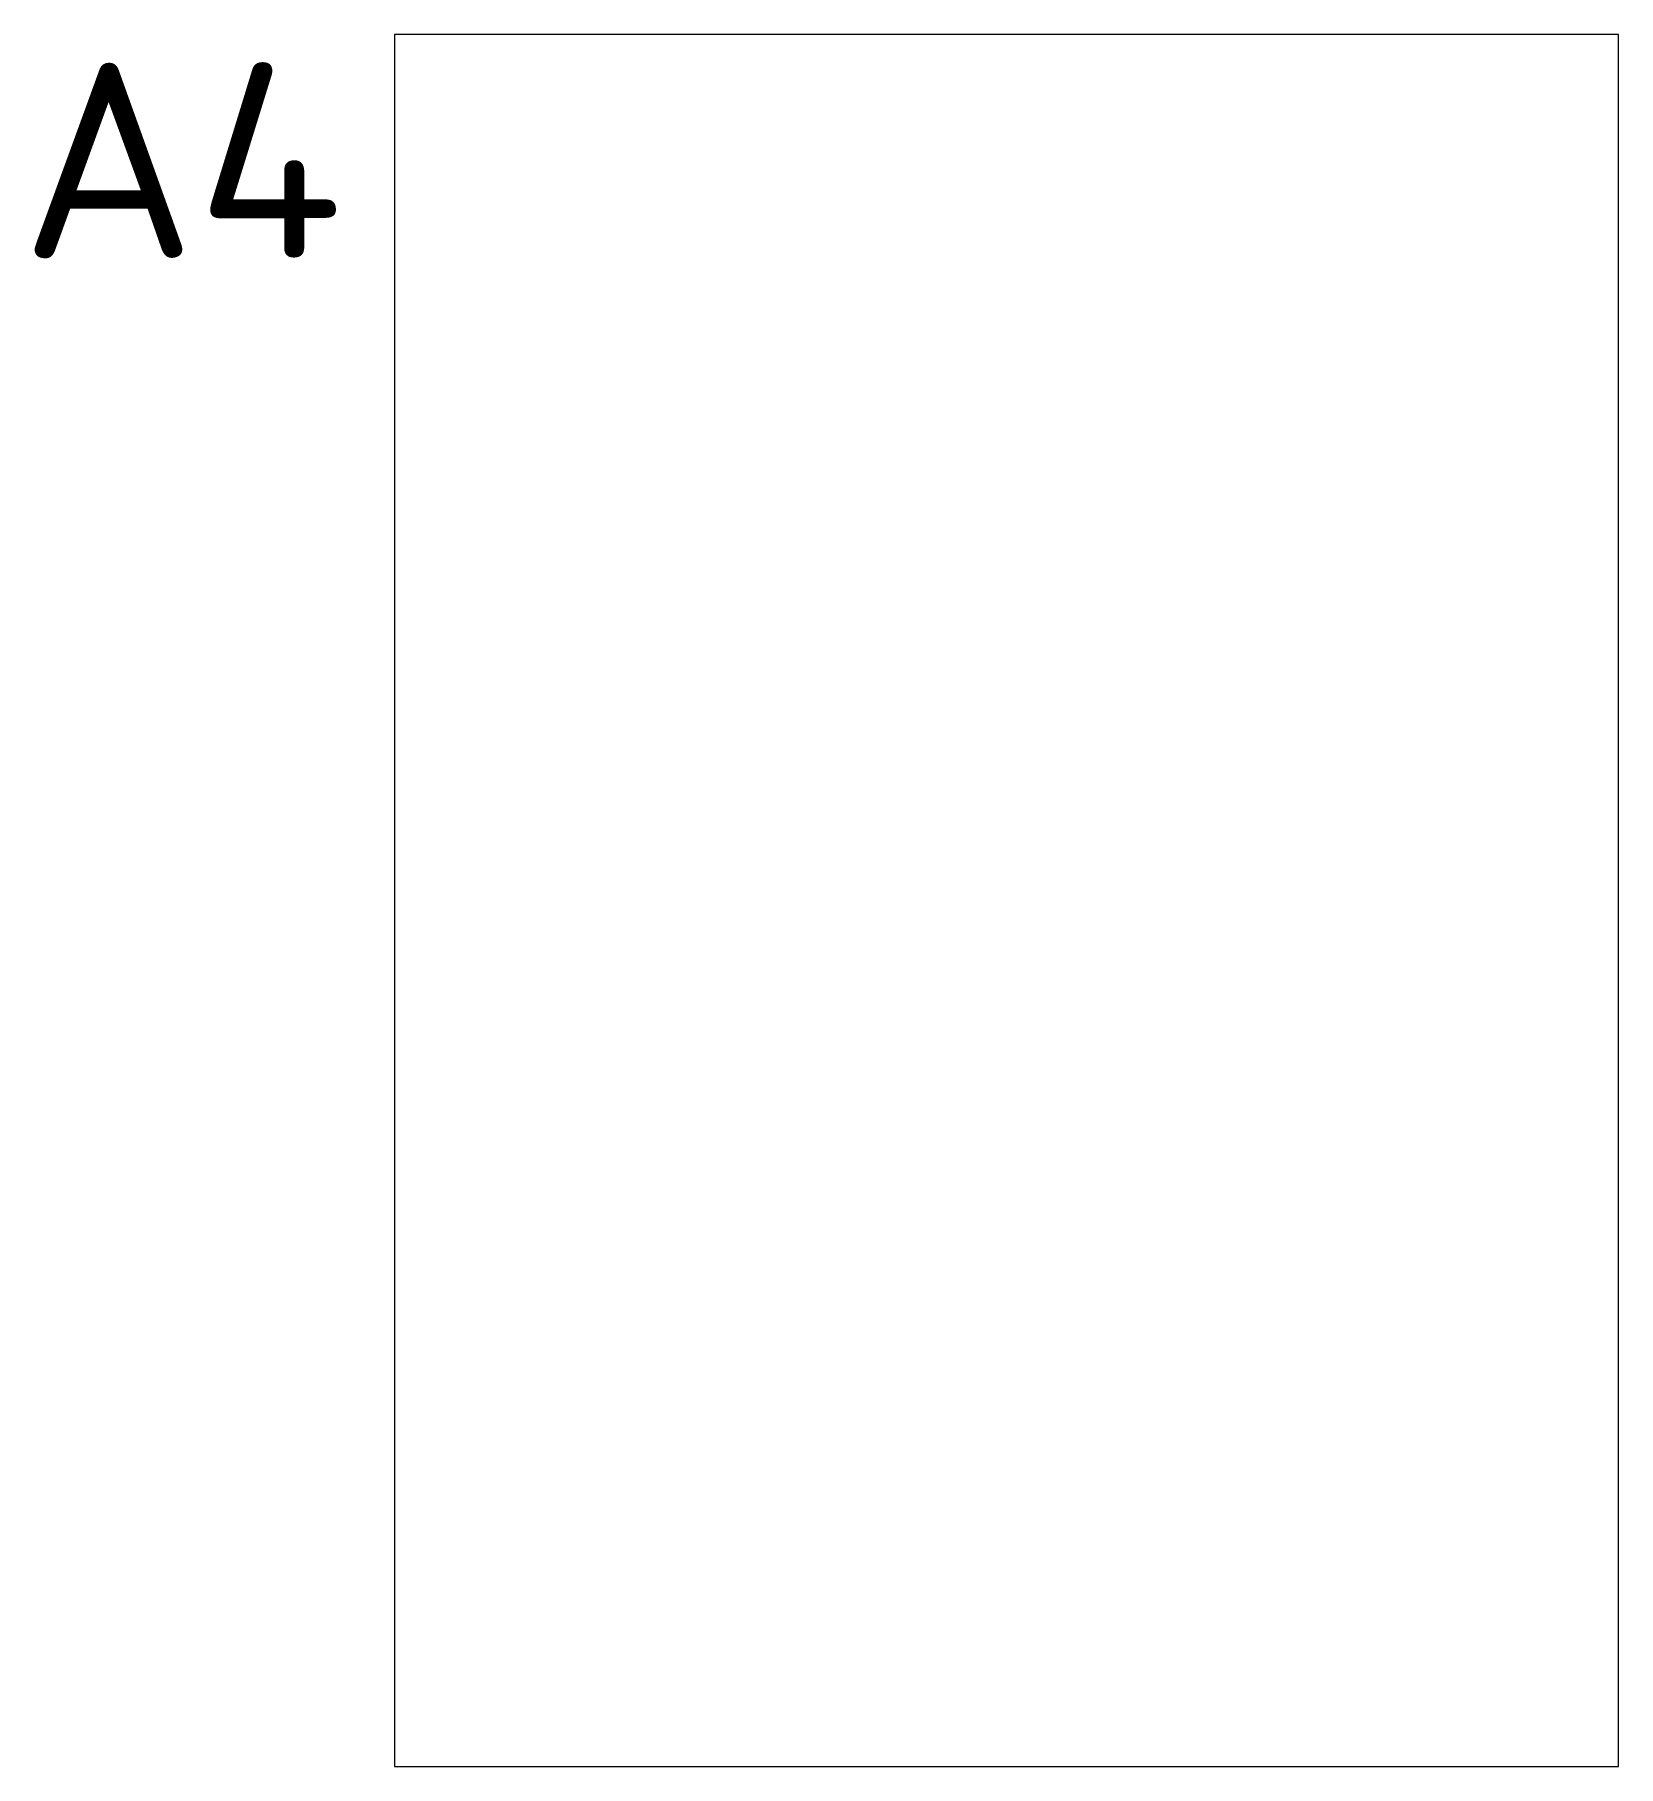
# Paper-space layout 'Folha A4' of a CAD drawing. Header units: metres. Extents: x -62 to 210, y 0 to 297.
import ezdxf

# ---------------------------------------------------------------- set-up
doc = ezdxf.new("R2010")
doc.units = ezdxf.units.M
doc.layers.add('#Margem Limite Folha', color=7, linetype='Continuous', lineweight=18)
doc.layers.add('#Texto Legenda', color=240, linetype='Continuous', lineweight=25)
doc.styles.add('Letra técnica', font='isocpeur.ttf')

psp = doc.layouts.new('Folha A4')

# ---------------------------------------------------------------- linework, layer by layer
at = {"layer": '#Margem Limite Folha'}
for p, q in [((210, 297), (0, 297)), ((0, 297), (0, 0)), ((210, 0), (210, 297)), ((0, 0), (210, 0))]:
    psp.add_line(p, q, dxfattribs=at)

# ---------------------------------------------------------------- texts
at = {"layer": '#Texto Legenda', "style": 'Letra técnica'}
psp.add_text('A4', height=33.477, dxfattribs=at).set_placement((-64.11, 258.7))

doc.saveas('drawing.dxf')
